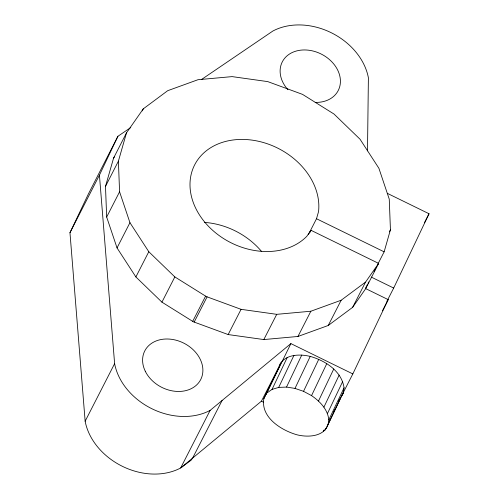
<?xml version="1.0" encoding="UTF-8"?>
<svg xmlns="http://www.w3.org/2000/svg" width="499" height="499" viewBox="0 0 499 499"><rect width="100%" height="100%" fill="white"/><g stroke="black" fill="none" stroke-linecap="round" stroke-linejoin="round"><path stroke-width="0.75" d="M367.495 150.848L368.393 77.769A61.402 48.253 27.1 0 0 272.884 31.019L201.509 79.497M279.047 366.74L263.815 398.751C260.646 417.507 281.405 430.356 296.942 434.791C307.733 437.498 323.92 436.956 328.117 424.449L343.349 392.439M328.117 424.449L328.822 419.809L344.054 387.798C341.69 371.081 325.292 360.658 310.228 356.398C299.512 353.816 284.561 354.159 279.215 365.655M344.054 387.798L343.187 393.518L341.229 396.586L352.824 373.919L388.178 299.618L365.723 288.628L352.625 307.347L328.242 325.479L297.953 336.463L263.815 339.563L228.155 334.561L193.4 321.799L161.932 302.151L135.884 276.951L117.034 247.916L106.667 217.028L105.489 186.389L113.579 158.089L126.49 132.859L143.3 108.832L167.683 90.699L197.972 79.715L232.11 76.615L267.77 81.618L302.519 94.373L333.993 114.028L360.041 139.227L378.891 168.263L389.257 199.151L390.436 229.783L384.136 251.833L377.506 264.788M105.489 186.389L118.4 161.158L126.49 132.859M308.388 234.611L316.509 218.737L318.537 211.651A67.147 52.769 27.1 0 0 238.403 139.508A67.147 52.769 27.1 0 0 201.253 217.583A67.147 52.769 27.1 0 0 306.798 236.32L311.008 230.301L378.635 263.397L365.723 288.628M222.092 400.491L192.626 458.082L191.167 460.165L180.657 467.981A61.402 48.253 27.1 0 1 85.148 421.231L69.966 232.709L88.448 193.862L117.92 136.271L130.782 127.538M69.966 232.709L99.432 175.118L117.92 136.271M263.815 398.751L281.174 362.586L261.414 401.196L180.657 467.981L210.129 410.384L290.886 343.605L352.824 373.919M265.942 394.597L290.886 343.605M267.027 392.894L272.049 389.395L287.281 357.384M272.049 389.395L278.698 387.411L293.93 355.4M278.698 387.411L286.526 387.074L301.758 355.063M286.526 387.074L294.996 388.409L310.228 356.398M294.996 388.409L303.529 391.322L318.761 359.311M328.822 419.809C327.743 409.33 319.853 401.302 311.551 395.62L326.783 363.609M318.512 401.009L333.744 368.992M323.932 407.115L339.164 375.105M327.45 413.528L342.682 381.517M324.026 430.107L323.358 431.51L324.057 430.126M324.905 430.306L325.903 428.217M329.209 421.256L329.876 419.865M333.519 412.211L334.841 409.43M338.484 401.77L339.807 398.988L339.089 400.366M325.997 428.604L340.892 397.285M386.937 301.24L393.686 288.054L429.034 213.753L387.28 193.319M142.252 110.872L143.3 108.832M106.667 217.028L119.579 191.797L118.4 161.158M117.034 247.916L129.946 222.685L119.579 191.797M135.884 276.951L148.796 251.721L129.946 222.685M85.148 421.231L114.62 363.64L99.432 175.118M161.932 302.151L174.843 276.92L148.796 251.721M192.695 321.362L205.607 296.125M194.186 322.086L207.097 296.855M228.155 334.561L241.067 309.33L276.727 314.333L310.865 311.233L341.154 300.242L365.536 282.116L378.635 263.397M309.948 232.372L311.008 230.301M263.815 339.563L276.727 314.333M297.953 336.463L310.865 311.233M328.242 325.479L341.154 300.242M389.388 231.829L390.436 229.783M352.625 307.347L365.536 282.116M365.542 288.166L367.32 284.692M368.031 283.307L368.736 281.916M374.013 271.606L375.759 268.194M424.418 222.772L429.034 213.753M382.496 310.721L388.178 299.618M113.579 158.089L114.464 156.829M241.067 309.33L206.312 296.568L174.843 276.92M316.509 218.737L384.136 251.833M371.225 277.064L393.686 288.054M261.414 401.196L263.503 402.219M303.529 391.322L311.551 395.62M204.54 222.411A67.147 52.769 27.1 0 1 261.339 251.203M210.129 410.384A61.402 48.253 27.1 0 1 114.62 363.64M287.898 89.677A31.431 24.701 27.1 0 1 294.653 51.534A31.431 24.701 27.1 0 1 338.553 72.018A31.431 24.701 27.1 0 1 315.193 102.407M145.278 371.231A31.431 24.701 27.1 0 0 197.261 384.342A31.431 24.701 27.1 0 0 175.685 340.106A31.431 24.701 27.1 0 0 145.278 371.231"/></g></svg>
